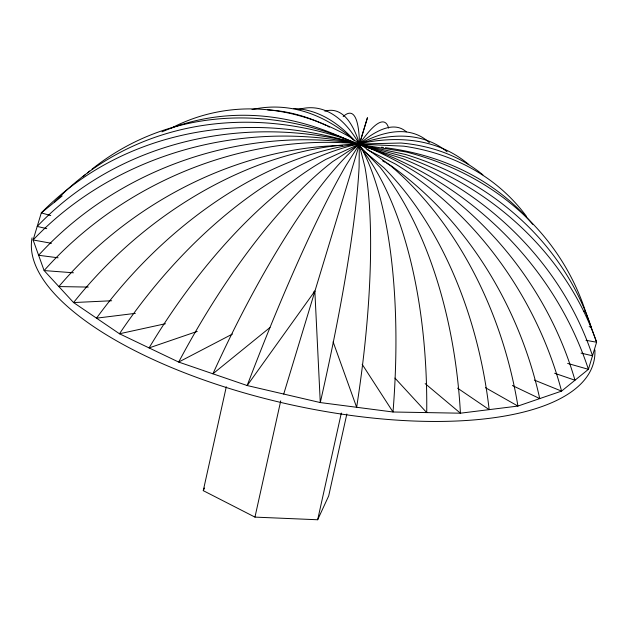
<?xml version="1.0" encoding="UTF-8"?>
<svg xmlns="http://www.w3.org/2000/svg" width="628" height="628" viewBox="0 0 628 628"><rect width="100%" height="100%" fill="white"/><g stroke="black" fill="none" stroke-linecap="round" stroke-linejoin="round"><path stroke-width="0.94" d="M359.318 144.66L359.106 166.805A328.475 38.873 -76.3 0 1 320.28 402.564L393.01 411.999L460.426 413.193L517.912 406.073L561.565 391.111L588.405 369.335L596.6 342.229L585.594 311.637A328.318 273.832 -27.6 0 0 405.978 151.952L352.426 143.294A328.318 273.832 -27.6 0 0 44.117 270.566L33.111 239.975L41.307 212.868L62.188 195.936M359.326 143.828L359.365 139.675A328.475 38.873 -76.3 0 0 343.155 116.58M346.844 414.009L328.68 495.947L317.666 519.756L254.96 517.111L203.268 490.656L226.292 386.801M254.96 517.111L280.732 400.868M317.666 519.756L341.326 413.043M283.723 394.054L359.349 144.55M359.601 143.741L367.451 117.695L359.349 144.228M203.268 490.656L204.493 488.011M388.638 128.104A328.318 38.567 -69.9 0 0 361.359 141.339L346.264 164.991A328.318 38.567 -69.9 0 0 247.173 385.537L320.28 402.564L314.856 291.102L247.173 385.537L178.682 362.073L119.469 333.766L73.57 302.563L44.117 270.566L73.437 272.795M269.977 327.518L212.923 373.801A324.111 75.596 -66.6 0 1 406.245 131.802M313.333 292.334L314.856 291.102M232.454 334.049L178.682 362.073A328.201 113.205 -63.1 0 1 332.487 161.726L361.43 142.862A328.201 113.205 -63.1 0 1 429.364 142.674M197.231 331.411L149.072 347.92A324.032 146.041 -59.3 0 1 325.72 159.465L360.723 143.443A324.032 146.041 -59.3 0 1 447.12 151.827M165.439 323.726L119.469 333.766A328.161 180.103 -55.1 0 1 468.763 164.544M135.334 313.356L96.516 318.161A324.032 206.604 -50.1 0 1 358.054 144.024L400.986 143.027A324.032 206.604 -50.1 0 1 482.908 174.859M111.666 300.749L73.57 302.563A328.201 234.856 -44.2 0 1 356.272 143.993L403.773 146.159A328.201 234.856 -44.2 0 1 526.578 216.534M88.273 287.082L58.844 286.564A325.924 254.685 -36.9 0 1 342.535 145.453M583.64 311.488L585.594 311.637M58.066 257.794L38.614 255.274A324.244 282.898 -15.7 0 1 350.612 142.674L405.492 154.464A324.244 282.898 -15.7 0 1 591.097 326.929L589.15 326.678M51.449 243.303L33.111 239.975A328.475 294.328 -0.8 0 1 349.05 141.928L357.45 144.165M585.987 340.305L596.6 342.229A328.475 294.328 -0.8 0 0 404.919 156.804L361.179 145.154M46.755 228.647L37.209 226.425A324.409 293.362 16.3 0 1 347.841 141.104L357.528 144.204M581.049 353.117L592.502 355.778A324.409 293.362 16.3 0 0 403.066 158.782L361.147 145.366M50.742 215.569L41.307 212.868A329.268 295.372 33.5 0 1 354.412 143.082M567.649 363.4L588.405 369.335A329.268 295.372 33.5 0 0 363.73 146.112M554.618 373.244L574.981 380.223A324.55 283.77 48.6 0 0 363.981 145.877M534.357 380.081L561.565 391.111A329.386 275.574 60.8 0 0 395.624 164.128L366.893 149.519M512.401 385.521L539.735 398.592A326.45 256.083 70.2 0 0 391.676 166.208L386.73 163.28M353.831 142.878L346.86 139.338A329.386 275.574 60.8 0 0 92.033 169.128M485.491 387.712L517.912 406.073A327.533 235.406 77.7 0 0 389.172 164.52L349.121 136.535A327.533 235.406 77.7 0 0 171.044 128.238M382.609 160.839L385.082 162.299M457.545 388.135L489.165 409.637A326.45 209.124 83.7 0 0 384.038 167.88L361.689 149.166M425.156 383.614L460.426 413.193A329.386 181.649 88.7 0 0 380.215 167.488L359.051 145.539M353.925 140.217L352.002 138.215A329.386 181.649 88.7 0 0 252.016 109.578M394.949 378.087L426.718 412.596A326.372 147.808 -87 0 0 363.188 151.128M362.175 364.303L393.01 411.999A328.632 113.896 -83.2 0 0 297.908 109.649M333.099 341.82L356.641 407.282A324.409 76.043 -79.6 0 0 364.954 167.103L359.287 144.77M359.075 143.93L357.803 138.929A324.409 76.043 -79.6 0 0 324.864 111.195M594.889 349.953A287.64 108.22 12.5 0 1 305.875 407.878A287.64 108.22 12.5 0 1 32.052 237.886M83.014 176.727A329.386 275.574 60.8 0 1 85.235 174.78M87.48 172.865A329.386 275.574 60.8 0 1 89.741 170.981M54.73 201.981A324.55 283.77 48.6 0 1 357.654 143.388M359.467 144.087A324.55 283.77 48.6 0 1 362.175 145.154M161.977 131.849A326.45 256.083 70.2 0 1 346.428 139.502M267.693 109.892A326.45 209.124 83.7 0 1 325.963 125.419M327.706 126.275A326.45 209.124 83.7 0 1 329.441 127.154M293.904 108.526A326.372 147.808 -87 0 1 353.611 139.628M381.486 147.227A325.924 254.685 -36.9 0 1 383.433 147.454M385.372 147.698A325.924 254.685 -36.9 0 1 532.701 224.345"/></g></svg>
